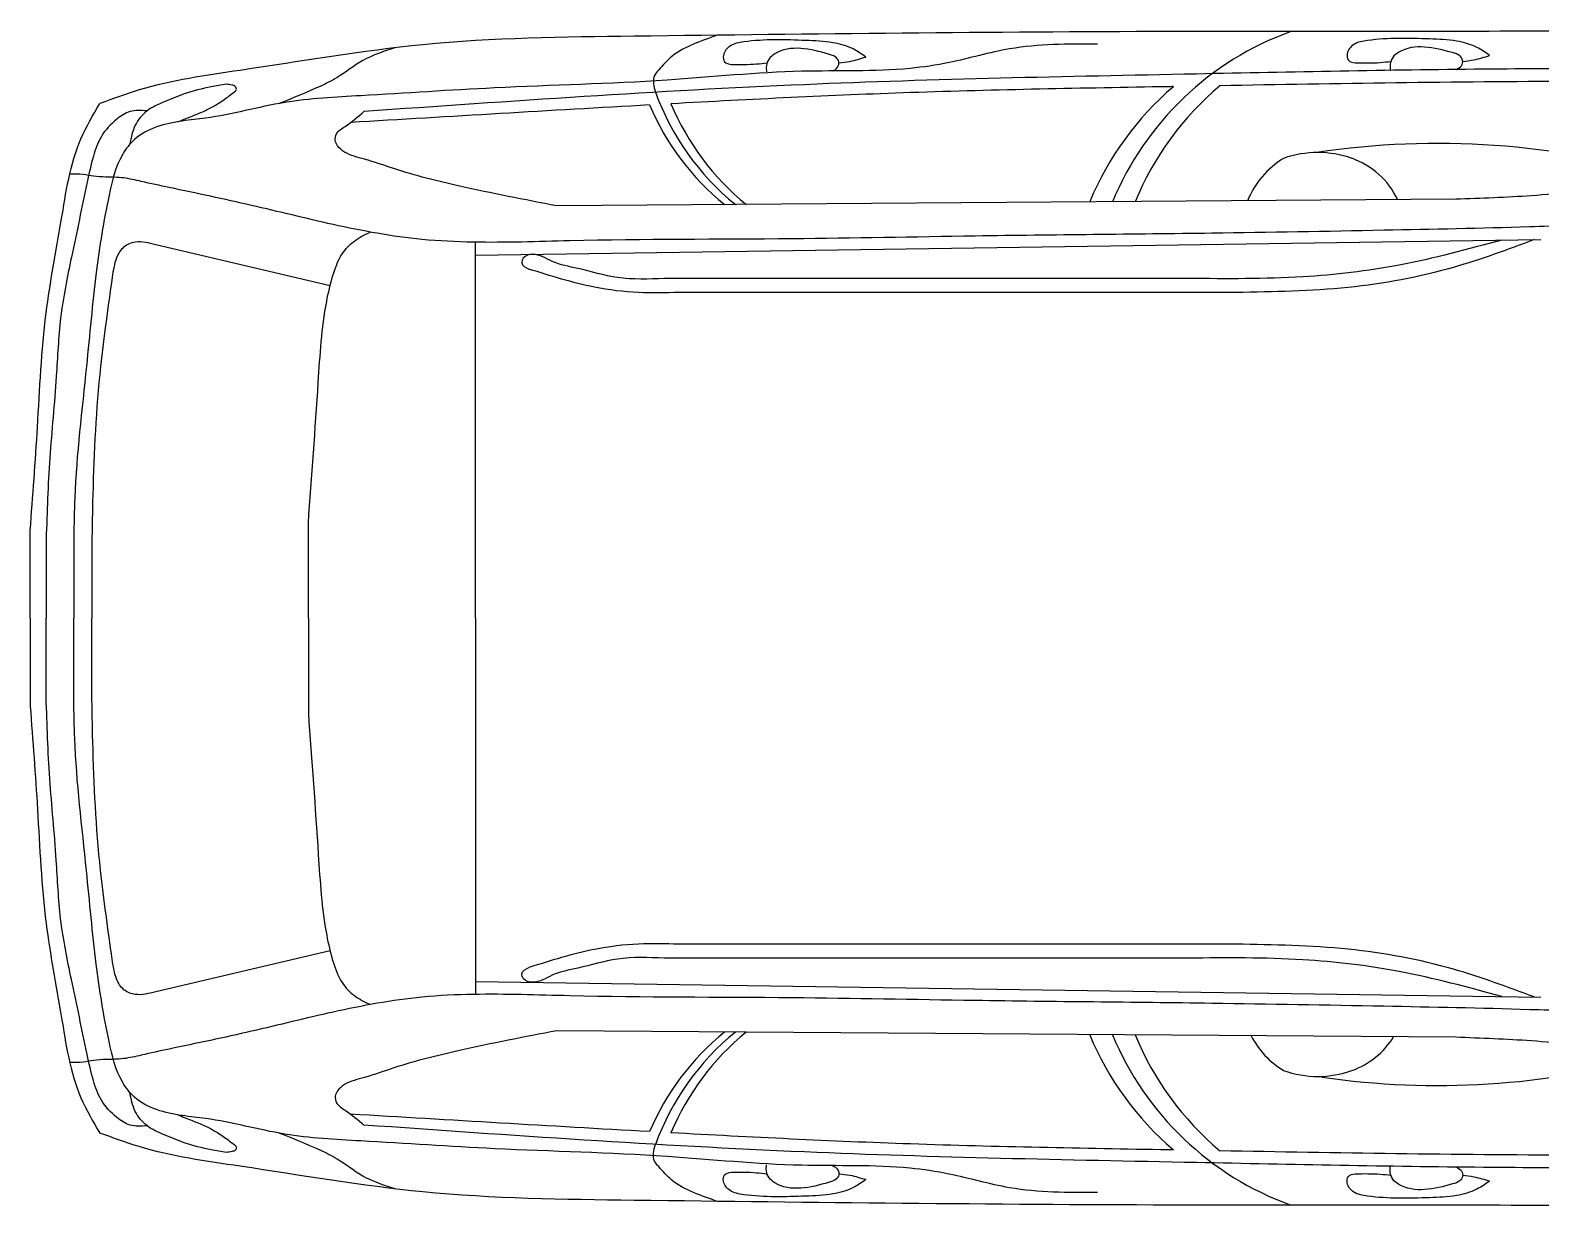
# Model space of a CAD drawing. Header units: millimetres. Extents: x -3222 to 0, y -751 to 751.
# Drawn here: x -3222 to -1567, y -645 to 645 of the extents above; entities that cross this region are included whole.
import ezdxf

# ---------------------------------------------------------------- set-up
doc = ezdxf.new("R2010")
doc.units = ezdxf.units.MM
doc.layers.add('ceco.net 205', color=7, linetype='Continuous')

msp = doc.modelspace()

# ---------------------------------------------------------------- linework, layer by layer
at = {"layer": 'ceco.net 205'}
for p, q in [((-1660.4, 459.3), (-2645.4, 452.1)), ((-2734.3, 398.1), (-1567.2, 415.2)), ((-2893.8, 364.6), (-3084.9, 409.4)), ((-2734.3, 0), (-2734.3, 412.2)), ((-1953.3, 372.5), (-2527.3, 372.5)), ((-1901.1, 357.2), (-2511.7, 357.2)), ((-2917.6, 0), (-2917.6, 104.2)), ((-3222.4, 0), (-3222.4, 96.3)), ((-3204.9, 87.1), (-3204.9, 0)), ((-3174.6, 89.1), (-3174.6, 0)), ((-3154.8, 82.4), (-3154.8, 0)), ((-3222.4, 0), (-3222.4, -96.3)), ((-3204.9, -87.1), (-3204.9, 0)), ((-3174.6, -89.1), (-3174.6, 0)), ((-3154.8, -82.4), (-3154.8, 0)), ((-2917.6, 0), (-2917.6, -104.2)), ((-2734.3, 0), (-2734.3, -412.2)), ((-1901.1, -357.2), (-2511.7, -357.2)), ((-2893.8, -364.6), (-3084.9, -409.4)), ((-1953.3, -372.5), (-2527.3, -372.5)), ((-2734.3, -398.1), (-1567.2, -415.2)), ((-1660.4, -459.3), (-2645.4, -452.1))]:
    msp.add_line(p, q, dxfattribs=at)
for centre, radius, start, end in [((-1727.4, 328.6), 334.5, 109.8487, 157.5242), ((-1752.3, 328.6), 334.5, 130.5491, 157.5242), ((-1702.6, 328.6), 334.5, 130.3068, 157.5242), ((-2269.4, 674.4), 285.1, 200.0378, 230.7676), ((-2257.4, 674.4), 285.1, 202.7765, 230.7676), ((-2281.4, 674.4), 285.1, 203.0588, 230.7676), ((-1680.3, -370.6), 891.1, 73.4587, 98.5365), ((-1798.6, 421.4), 96.9, 121.2997, 158.0721), ((-1811.6, 398.5), 112.1, 70.5155, 109.4845), ((-1803.6, 421.1), 88.2, 25.3492, 70.5155), ((-2281.4, -674.4), 285.1, 129.2324, 156.9412), ((-2269.4, -674.4), 285.1, 129.2324, 159.9622), ((-2257.4, -674.4), 285.1, 129.2324, 157.2235), ((-1752.3, -328.6), 334.5, 202.4758, 229.4509), ((-1727.4, -328.6), 334.5, 202.4758, 250.1513), ((-1702.6, -328.6), 334.5, 202.4758, 229.6932), ((-1798.6, -413), 96.9, 207.4581, 238.7003), ((-1803.6, -412.6), 88.2, 289.4845, 328.4189), ((-1811.6, -390.1), 112.1, 250.5155, 289.4845), ((-1680.3, 379), 891.1, 261.8365, 285.3266)]:
    msp.add_arc(centre, radius, start, end, dxfattribs=at)
for points in [[(-2052.9, 629.5), (-2149.2, 624.2), (-2215.5, 609.2), (-2258.3, 602.8), (-2377, 599.6), (-2524.6, 590), (-2713.5, 581.4), (-2860, 572.9), (-2943.5, 565.4), (-3030.1, 548.3), (-3055.8, 545.1), (-3108.2, 524.8), (-3121, 508.7), (-3136, 463.8), (-3150, 379.1), (-3160.7, 276.5), (-3173.6, 131.9), (-3174.6, 89.1)], [(-2469.3, 639.2), (-2495.7, 629.4), (-2519.3, 615.9), (-2533.7, 601.1), (-2538.3, 595.1), (-2537.2, 576.7)], [(-2306.7, 615.3), (-2320.7, 624.1), (-2342.9, 631), (-2372.5, 633.4), (-2440.5, 631.8), (-2455.5, 627.2), (-2462.7, 617.2), (-2461.5, 610.1), (-2453.8, 607.2)], [(-2343.1, 600), (-2337.7, 604.1), (-2336.3, 610.1), (-2339.4, 614.8), (-2347.5, 618.4), (-2406.4, 618.9), (-2412.8, 613.2), (-2415.7, 605.8), (-2415.6, 599)], [(-1623.2, 617), (-1637.3, 625.8), (-1659.5, 632.7), (-1689, 635.1), (-1757, 633.4), (-1772.1, 628.9), (-1779.2, 618.9), (-1778, 611.7), (-1770.4, 608.9)], [(-1659.7, 601.7), (-1654.2, 605.8), (-1652.8, 611.7), (-1655.9, 616.5), (-1664, 620.1), (-1722.9, 620.5), (-1729.4, 614.8), (-1732.2, 607.4), (-1732.1, 600.7)], [(-2822.8, 625.4), (-2857.9, 611.4), (-2886.2, 592.7), (-2904.8, 583.1), (-2949.5, 564.3)], [(-2336.1, 608.8), (-2324.1, 610.5), (-2306.7, 615.3)], [(-1652.7, 610.5), (-1640.6, 612.2), (-1623.2, 617)], [(-2453.8, 607.2), (-2426.4, 607.7), (-2415, 608.9)], [(-1770.4, 608.9), (-1743, 609.3), (-1731.5, 610.5)], [(-3007.6, 585.5), (-3024, 582.6), (-3053.5, 574.8), (-3075.5, 566.2), (-3094.5, 556.1), (-3107.2, 540.5), (-3113.2, 519.7)], [(-3060.6, 544.3), (-3044.8, 550.6), (-3028.4, 557.6), (-3017.2, 563.8), (-3005.6, 571.8), (-2999, 576.8), (-2996.6, 579.4), (-2996.6, 581), (-2997.8, 583.1), (-3001.1, 584.5), (-3007.6, 585.5)], [(-3222.4, 96.3), (-3214.4, 209.5), (-3204.9, 334.7), (-3188.3, 436.1), (-3166.9, 525.5), (-3146, 564.3)], [(-3094.4, 556.2), (-3113, 555.5), (-3127.5, 547.1), (-3144.3, 528.3), (-3153.2, 506.6), (-3159.9, 478.1), (-3177.2, 395.9), (-3189, 329.4), (-3193.8, 265.3), (-3200.9, 175.7), (-3204.9, 87.1)], [(-2645.3, 452.1), (-2752, 473.8), (-2824.1, 492.9), (-2856.2, 503.3), (-2877.9, 511.1), (-2885.7, 518.1), (-2888.1, 523.8), (-2886.7, 531), (-2877.4, 539.2), (-2856.7, 555.5)], [(-967.1, 523.5), (-980.8, 531.4), (-1000.3, 535.6), (-1044.3, 537.5), (-1090.6, 530.2), (-1195.1, 505), (-1290.2, 481.5), (-1366.8, 459.5), (-1431.6, 443.5), (-1450.9, 439.7), (-1493.7, 433.8), (-1579.7, 429), (-1739.3, 425.3), (-1927.5, 422.1), (-2187, 419), (-2387.3, 416), (-2631.1, 413.8), (-2736.9, 412.3), (-2793.1, 415.3), (-2890.5, 431.7), (-2980, 452.7), (-3070, 472.2), (-3100.7, 478.9), (-3120.2, 482.7), (-3139.6, 483.7), (-3152.9, 484.6), (-3164.3, 486.5), (-3179.1, 486.9)], [(-2917.6, 104.2), (-2906.7, 258.8), (-2897.5, 347.3), (-2890.7, 375.8), (-2880.6, 399.4), (-2867.2, 413.6), (-2850, 423.4)], [(-1609.9, 414.6), (-1722.2, 387.2), (-1828, 374.3), (-1953.3, 372.5)], [(-1574.3, 415.1), (-1662.8, 384.7), (-1778.3, 362.7), (-1901.1, 357.2)], [(-3084.9, 409.4), (-3107.2, 412.3), (-3119.7, 407.1), (-3127.7, 395.3), (-3132.5, 373.8), (-3145.3, 276.1), (-3153.8, 135.5), (-3154.8, 82.4)], [(-2527.3, 372.5), (-2579, 373.6), (-2622.4, 383.5), (-2650.5, 391.3), (-2671.7, 399), (-2682.2, 394.7), (-2683.8, 389.6), (-2675.9, 382.8)], [(-2511.7, 357.2), (-2555.8, 357.1), (-2604.1, 363), (-2675.9, 382.8)], [(-3084.9, -409.4), (-3107.2, -412.3), (-3119.7, -407.1), (-3127.7, -395.3), (-3132.5, -373.8), (-3145.3, -276.1), (-3153.8, -135.5), (-3154.8, -82.4)], [(-3222.4, -96.3), (-3214.4, -209.5), (-3204.9, -334.7), (-3188.3, -436.1), (-3166.9, -525.5), (-3146, -564.3)], [(-3094.4, -556.2), (-3113, -555.5), (-3127.5, -547.1), (-3144.3, -528.3), (-3153.2, -506.6), (-3159.9, -478.1), (-3177.2, -395.9), (-3189, -329.4), (-3193.8, -265.3), (-3200.9, -175.7), (-3204.9, -87.1)], [(-2052.9, -629.5), (-2149.2, -624.2), (-2215.5, -609.2), (-2258.3, -602.8), (-2377, -599.6), (-2524.6, -590), (-2713.5, -581.4), (-2860, -572.9), (-2943.5, -565.4), (-3030.1, -548.3), (-3055.8, -545.1), (-3108.2, -524.8), (-3121, -508.7), (-3136, -463.8), (-3150, -379.1), (-3160.7, -276.5), (-3173.6, -131.9), (-3174.6, -89.1)], [(-2917.6, -104.2), (-2906.7, -258.8), (-2897.5, -347.3), (-2890.7, -375.8), (-2880.6, -399.4), (-2867.2, -413.6), (-2850, -423.4)], [(-2511.7, -357.2), (-2555.8, -357.1), (-2604.1, -363), (-2675.9, -382.8)], [(-1574.3, -415.1), (-1662.8, -384.7), (-1778.3, -362.7), (-1901.1, -357.2)], [(-2527.3, -372.5), (-2579, -373.6), (-2622.4, -383.5), (-2650.5, -391.3), (-2671.7, -399), (-2682.2, -394.7), (-2683.8, -389.6), (-2675.9, -382.8)], [(-1609.9, -414.6), (-1722.2, -387.2), (-1828, -374.3), (-1953.3, -372.5)], [(-967.1, -523.5), (-980.8, -531.4), (-1000.3, -535.6), (-1044.3, -537.5), (-1090.6, -530.2), (-1195.1, -505), (-1290.2, -481.5), (-1366.8, -459.5), (-1431.6, -443.5), (-1450.9, -439.7), (-1493.7, -433.8), (-1579.7, -429), (-1739.3, -425.3), (-1927.5, -422.1), (-2187, -419), (-2387.3, -416), (-2631.1, -413.8), (-2736.9, -412.3), (-2793.1, -415.3), (-2890.5, -431.7), (-2980, -452.7), (-3070, -472.2), (-3100.7, -478.9), (-3120.2, -482.7), (-3139.6, -483.7), (-3152.9, -484.6), (-3164.3, -486.5), (-3179.1, -486.9)], [(-2645.3, -452.1), (-2752, -473.8), (-2824.1, -492.9), (-2856.2, -503.3), (-2877.9, -511.1), (-2885.7, -518.1), (-2888.1, -523.8), (-2886.7, -531), (-2877.4, -539.2), (-2856.7, -555.5)], [(-3007.6, -585.5), (-3024, -582.6), (-3053.5, -574.8), (-3075.5, -566.2), (-3094.5, -556.1), (-3107.2, -540.5), (-3113.2, -519.7)], [(-3060.6, -544.3), (-3044.8, -550.6), (-3028.4, -557.6), (-3017.2, -563.8), (-3005.6, -571.8), (-2999, -576.8), (-2996.6, -579.4), (-2996.6, -581), (-2997.8, -583.1), (-3001.1, -584.5), (-3007.6, -585.5)], [(-2822.8, -625.4), (-2857.9, -611.4), (-2886.2, -592.7), (-2904.8, -583.1), (-2949.5, -564.3)], [(-2469.3, -639.2), (-2495.7, -629.4), (-2519.3, -615.9), (-2533.7, -601.1), (-2538.3, -595.1), (-2537.2, -576.7)], [(-2306.7, -615.3), (-2320.7, -624.1), (-2342.9, -631), (-2372.5, -633.4), (-2440.5, -631.8), (-2455.5, -627.2), (-2462.7, -617.2), (-2461.5, -610.1), (-2453.8, -607.2)], [(-2453.8, -607.2), (-2426.4, -607.7), (-2415, -608.9)], [(-2343.1, -600), (-2337.7, -604.1), (-2336.3, -610.1), (-2339.4, -614.8), (-2347.5, -618.4), (-2406.4, -618.9), (-2412.8, -613.2), (-2415.7, -605.8), (-2415.6, -599)], [(-2336.1, -608.8), (-2324.1, -610.5), (-2306.7, -615.3)], [(-1623.2, -617), (-1637.3, -625.8), (-1659.5, -632.7), (-1689, -635.1), (-1757, -633.4), (-1772.1, -628.9), (-1779.2, -618.9), (-1778, -611.7), (-1770.4, -608.9)], [(-1770.4, -608.9), (-1743, -609.3), (-1731.5, -610.5)], [(-1659.7, -601.7), (-1654.2, -605.8), (-1652.8, -611.7), (-1655.9, -616.5), (-1664, -620.1), (-1722.9, -620.5), (-1729.4, -614.8), (-1732.2, -607.4), (-1732.1, -600.7)], [(-1652.7, -610.5), (-1640.6, -612.2), (-1623.2, -617)]]:
    msp.add_spline(points, degree=3, dxfattribs=at)
for points, knots in [([(-1272.8, 643.5), (-1418.7, 644.7), (-1631.8, 642.7), (-2040.6, 644.3), (-2441.7, 639.5), (-2783, 635.4), (-2962.4, 604.2), (-3082.1, 587.9), (-3131.7, 569.5), (-3146, 564.3)], [0.0986186, 0.0986186, 0.0986186, 0.0986186, 0.1722401, 0.2845904, 0.4554356, 0.5228586, 0.5816435, 0.614478, 0.6277141, 0.6277141, 0.6277141, 0.6277141]), ([(-1248, 598.5), (-1282.2, 599.4), (-1409.6, 602.4), (-1641.8, 603), (-1982.9, 595.7), (-2392.2, 588.1), (-2695.9, 566.8), (-2856.7, 555.5)], [0.100205, 0.100205, 0.100205, 0.100205, 0.24841, 0.652007, 1.106107, 1.72636, 2.424739, 2.424739, 2.424739, 2.424739]), ([(-1969.8, 582.8), (-1971.5, 582.8), (-2067.5, 581.1), (-2251.1, 578), (-2432.8, 568.8), (-2520.3, 564)], [1.1382315, 1.1382315, 1.1382315, 1.1382315, 1.1457256, 1.5539883, 1.9336642, 1.9336642, 1.9336642, 1.9336642]), ([(-1229.5, 586.4), (-1330.6, 587.6), (-1560.4, 590), (-1790.3, 586.1), (-1919, 583.8)], [0.0692914, 0.0692914, 0.0692914, 0.0692914, 0.5072459, 1.0648991, 1.0648991, 1.0648991, 1.0648991]), ([(-1068.4, 588.4), (-1068.1, 588.4), (-1066.3, 587.7), (-1062.6, 584.2), (-1072.4, 573.9), (-1094.8, 566.1), (-1130.9, 557.1), (-1196.5, 545.4), (-1279.5, 522.7), (-1366.7, 494.5), (-1435.4, 482), (-1500.3, 470.4), (-1574.7, 462.4), (-1632.6, 460.3), (-1660.4, 459.3)], [0.0768761, 0.0768761, 0.0768761, 0.0768761, 0.0781832, 0.0851135, 0.0939014, 0.1280431, 0.1945208, 0.2510977, 0.4182102, 0.5656124, 0.6479177, 0.7203087, 0.8512205, 0.9714398, 0.9714398, 0.9714398, 0.9714398]), ([(-1068.4, -588.4), (-1068.1, -588.4), (-1066.3, -587.7), (-1062.6, -584.2), (-1072.4, -573.9), (-1094.8, -566.1), (-1130.9, -557.1), (-1196.5, -545.4), (-1279.5, -522.7), (-1366.7, -494.5), (-1435.4, -482), (-1500.3, -470.4), (-1574.7, -462.4), (-1632.6, -460.3), (-1660.4, -459.3)], [0.0768761, 0.0768761, 0.0768761, 0.0768761, 0.0781832, 0.0851135, 0.0939014, 0.1280431, 0.1945208, 0.2510977, 0.4182102, 0.5656124, 0.6479177, 0.7203087, 0.8512205, 0.9714398, 0.9714398, 0.9714398, 0.9714398]), ([(-1248, -598.5), (-1282.2, -599.4), (-1409.6, -602.4), (-1641.8, -603), (-1982.9, -595.7), (-2392.2, -588.1), (-2695.9, -566.8), (-2856.7, -555.5)], [0.100205, 0.100205, 0.100205, 0.100205, 0.24841, 0.652007, 1.106107, 1.72636, 2.424739, 2.424739, 2.424739, 2.424739]), ([(-1273.2, -644.2), (-1377.9, -645.1), (-1611.4, -642.6), (-2040.6, -644.3), (-2441.7, -639.5), (-2783, -635.4), (-2962.4, -604.2), (-3082.1, -587.9), (-3131.7, -569.5), (-3146, -564.3)], [0.0808297, 0.0808297, 0.0808297, 0.0808297, 0.1722401, 0.2845904, 0.4554356, 0.5228586, 0.5816435, 0.614478, 0.6277141, 0.6277141, 0.6277141, 0.6277141]), ([(-1969.8, -582.8), (-1971.5, -582.8), (-2067.5, -581.1), (-2251.1, -578), (-2432.8, -568.8), (-2520.3, -564)], [1.1382315, 1.1382315, 1.1382315, 1.1382315, 1.1457256, 1.5539883, 1.9336642, 1.9336642, 1.9336642, 1.9336642]), ([(-1229.5, -586.4), (-1330.6, -587.6), (-1560.4, -590), (-1790.3, -586.1), (-1919, -583.8)], [0.0692914, 0.0692914, 0.0692914, 0.0692914, 0.5072459, 1.0648991, 1.0648991, 1.0648991, 1.0648991])]:
    msp.add_open_spline(points, degree=3, knots=knots, dxfattribs=at)
for points in [[(-2543.7, 562.7), (-2652.9, 556.6), (-2762.1, 550.1), (-2871.3, 543.5)], [(-2543.7, -562.7), (-2652.9, -556.6), (-2762.1, -550.1), (-2871.3, -543.5)]]:
    msp.add_open_spline(points, degree=3, dxfattribs=at)

doc.saveas('drawing.dxf')
